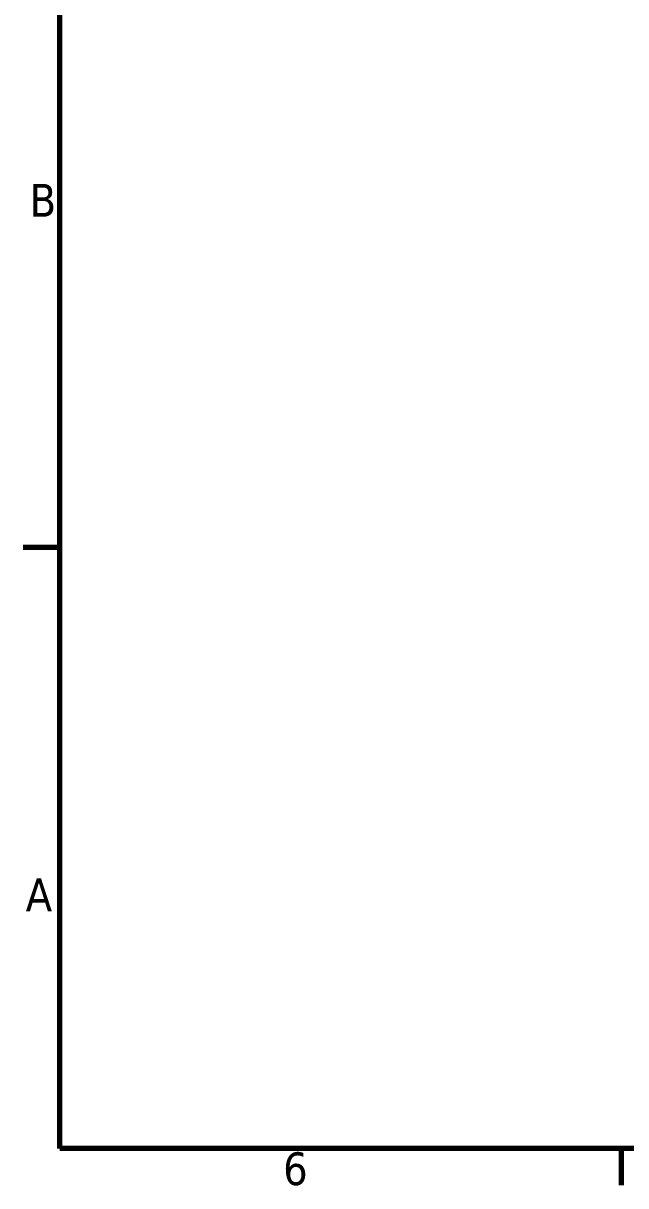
# Model space of a CAD drawing. Header units: millimetres. Extents: x 0 to 2100, y 0 to 1485.
# Drawn here: x 31 to 353, y 30 to 652 of the extents above; entities that cross this region are included whole.
import ezdxf

# ---------------------------------------------------------------- set-up
doc = ezdxf.new("R2010")
doc.units = ezdxf.units.MM
doc.header["$LTSCALE"] = 5
doc.layers.add('Bordo (ISO)', color=7, linetype='Continuous', lineweight=70)
doc.styles.add('Testo nota (ISO)', font='tahoma.ttf')

# ---------------------------------------------------------------- blocks, each defined once
blk = doc.blocks.new('Bordi Bordo di default')
at = {"layer": 'Bordo (ISO)'}
for p, q in [((10, 74.25), (6.1, 74.25)), ((70, 10), (70, 6.1))]:
    blk.add_line(p, q, dxfattribs=at)
at = {"layer": 'Bordo (ISO)', "flags": 128}
blk.add_lwpolyline([(10, 10), (10, 287), (410, 287), (410, 10), (10, 10)], dxfattribs=at)
at = {"layer": 'Bordo (ISO)', "char_height": 3.5, "attachment_point": 7, "style": 'Testo nota (ISO)'}
for s, insert in [('B', (6.78, 109.63)), ('A', (6.36, 35.38)), ('6', (33.88, 6.03))]:
    blk.add_mtext(s, dxfattribs=dict(at, insert=insert))

msp = doc.modelspace()

# ---------------------------------------------------------------- block references
at = {"xscale": 5, "yscale": 5, "zscale": 5}
msp.add_blockref('Bordi Bordo di default', (0, 0), dxfattribs=at)

doc.saveas('drawing.dxf')
